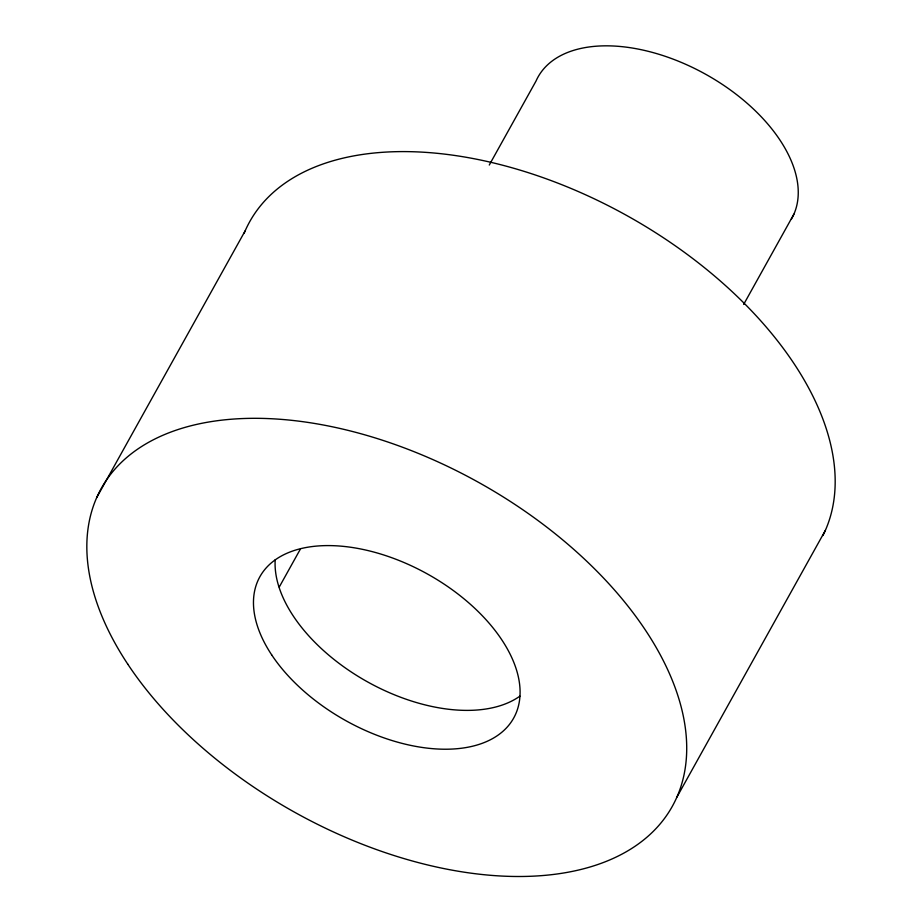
<?xml version="1.0" encoding="UTF-8"?>
<svg xmlns="http://www.w3.org/2000/svg" width="922" height="922" viewBox="0 0 922 922"><rect width="100%" height="100%" fill="white"/><g stroke="black" fill="none" stroke-linecap="round" stroke-linejoin="round"><path stroke-width="1.38" d="M96.683 497.626L245.125 230.926M489.282 165.026L536.005 81.09A145.25 83.925 29.1 0 1 703.013 72.815A145.25 83.925 29.1 0 1 791.387 219.102M279.251 587.049L300.249 549.316M743.662 304.433L793.865 214.215M676.875 797.184L825.317 530.473M244.053 233.439A326.803 188.849 29.1 0 1 613.706 208.487A326.803 188.849 29.1 0 1 822.931 535.555M519.893 696.156A145.25 83.925 29.1 0 1 367.452 681.831A145.25 83.925 29.1 0 1 275.205 559.792M127.72 664.082A326.803 188.849 29.1 0 0 647.244 836.946A326.803 188.849 29.1 0 0 385.361 441.189A326.803 188.849 29.1 0 0 127.72 664.082M271.644 654.816A145.25 83.925 29.1 0 0 502.536 731.653A145.25 83.925 29.1 0 0 386.145 555.759A145.25 83.925 29.1 0 0 271.644 654.816"/></g></svg>
